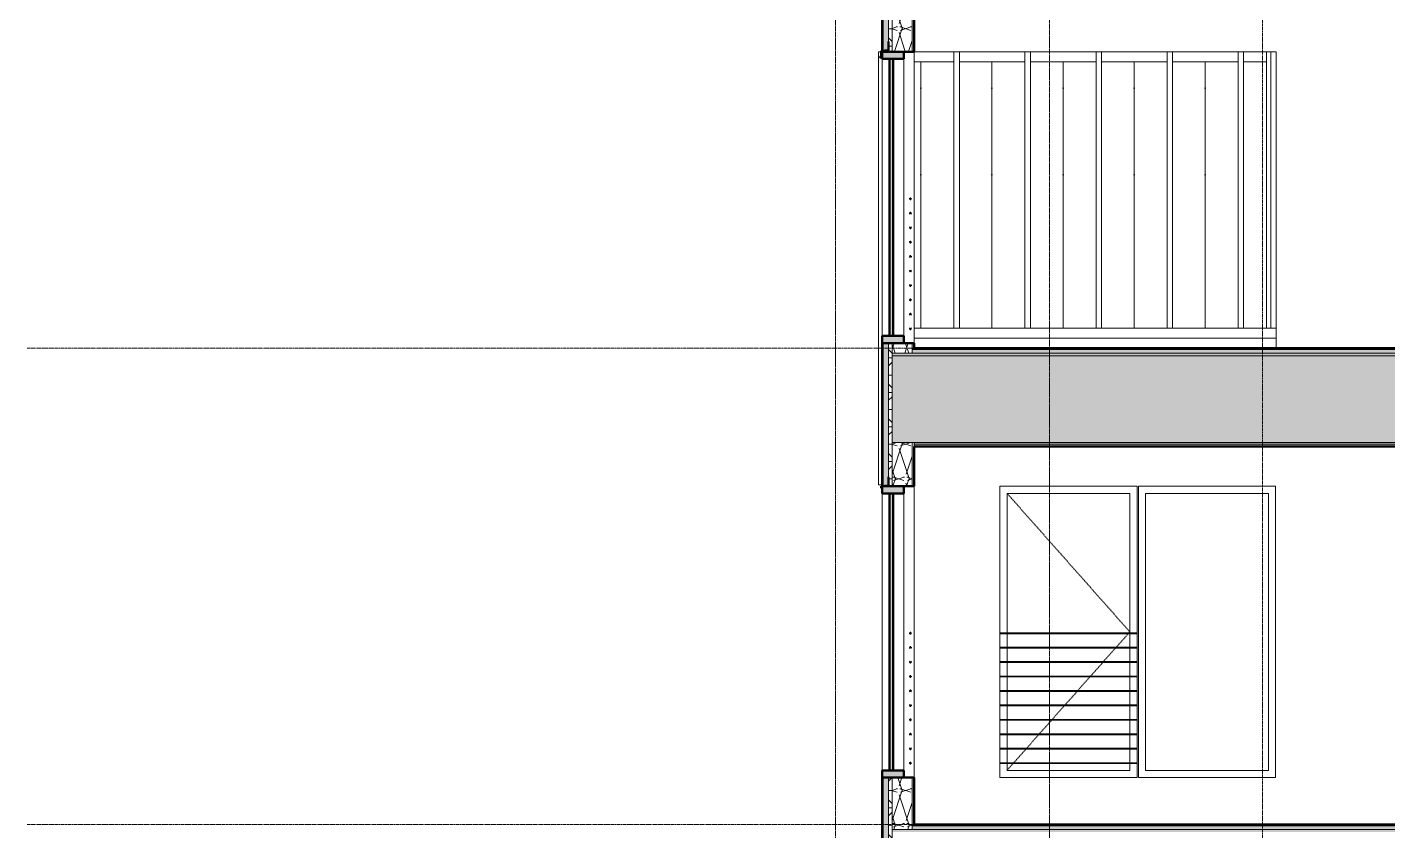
# Model space of a CAD drawing. Header units: inches. Extents: x 9661 to 16493, y -360 to 681.
# Drawn here: x 12791 to 13168.1, y 134.2 to 356.9 of the extents above; entities that cross this region are included whole.
import ezdxf

# ---------------------------------------------------------------- set-up
doc = ezdxf.new("R2010")
doc.units = ezdxf.units.IN
doc.header["$MEASUREMENT"] = 0
for name, pattern in [('Dash', [0.25, 0.125, -0.125]), ('Dash Dot 3_16_', [0.3125, 0.1875, -0.0625, 0, -0.0625]), ('Grid Line 1_2_', [0.875, 0.5, -0.125, 0.125, -0.125])]:
    doc.linetypes.add(name, pattern=pattern)
for name, color, linetype, lineweight in [('A-ANNO-SYMB-1', 150, 'Dash Dot 3_16_', 9), ('A-FLOR-4', 8, 'Continuous', 5), ('A-FLOR-5', 251, 'Continuous', 5), ('A-FLOR-9', 192, 'Continuous', 50), ('A-FLOR-LEVL-1', 51, 'Grid Line 1_2_', 9), ('A-FLOR-MCUT', 51, 'Continuous', 13), ('A-FLOR-PATT-2', 8, 'Continuous', 9), ('A-GLAZ-1', 55, 'Continuous', 13), ('A-GLAZ-4', 151, 'Continuous', 50), ('A-GLAZ-5', 90, 'Continuous', 50), ('A-GLAZ-6', 255, 'Continuous', 50), ('A-GLAZ-7', 215, 'Continuous', 50), ('A-GLAZ-CWMG-1', 135, 'Continuous', 9), ('A-GLAZ-HDLN', 1, 'Dash', 13), ('A-WALL', 113, 'Continuous', 13), ('A-WALL-1', 10, 'Continuous', 13), ('A-WALL-2', 55, 'Continuous', 13), ('A-WALL-4', 251, 'Continuous', 5), ('A-WALL-5', 8, 'Continuous', 5), ('A-WALL-8', 113, 'Continuous', 50), ('A-WALL-9', 45, 'Continuous', 13), ('A-WALL-PATT-3', 135, 'Continuous', 9), ('A-WALL-PATT-5', 111, 'Continuous', 9), ('S-GRID-1', 1, 'Grid Line 1_2_', 9)]:
    doc.layers.add(name, color=color, linetype=linetype, lineweight=lineweight)
pattern_1 = [(0, (14217.1578, 59.024), (15.36, 3.84), [1.267, -10.253, 1.267, -10.253, -61.44]), (0, (14217.1578, 59.024), (15.36, 3.84), [-23.04, 1.267, -21.773, 1.267, -10.253, -26.88]), (0, (14217.1578, 59.024), (15.36, 3.84), [-57.6, 1.267, -6.413, 1.267, -17.933]), (120, (14222.9178, 60.944), (-11.005538, 11.38215), [1.267, -10.253, 1.267, -10.253, -61.44]), (120, (14222.9178, 60.944), (-11.005538, 11.38215), [-23.04, 1.267, -21.773, 1.267, -10.253, -26.88]), (120, (14222.9178, 60.944), (-11.005538, 11.38215), [-57.6, 1.267, -6.413, 1.267, -17.933]), (240, (14224.8378, 68.624), (-4.354462, -15.22215), [1.267, -10.253, 1.267, -10.253, -61.44]), (240, (14224.8378, 68.624), (-4.354462, -15.22215), [-23.04, 1.267, -21.773, 1.267, -10.253, -26.88]), (240, (14224.8378, 68.624), (-4.354462, -15.22215), [-57.6, 1.267, -6.413, 1.267, -17.933])]
pattern_2 = [(0, (14217.158, 59.024), (0, 4.798), []), (315, (14217.1578, 59.024), (4.798427, 0), [6.786, -6.786]), (45, (14217.1578, 59.024), (4.798427, 0), [6.786, -6.786])]
pattern_3 = [(161.57, (14217.6378, 59.504), (-3.8399538, -1.54e-05), [0, -27.322, 3.034, 0]), (18.43, (14216.6778, 59.504), (-3.8399538, 1.54e-05), [0, -27.322, 3.034, 0]), (108.43, (14217.6378, 59.504), (1.919622, -9.6005246), [9.106, -21.25]), (71.57, (14216.6778, 59.504), (1.919622, 9.6005246), [9.106, -21.25])]

# ---------------------------------------------------------------- blocks, each defined once
blk = doc.blocks.new('Basic Wall _ EXT - FIBER CEMENT - LARGE - ___-2505167-BUILDING SECTION - NORTH_SOUTH - LOOKING WEST')
at = {"layer": 'A-WALL-9'}
blk.add_hatch(color=256, dxfattribs=at).paths.add_polyline_path([(2067.63, 229.15), (2067.63, 229.7), (2067.6, 229.69), (2067.6, 229.15)], flags=0)
at = {"layer": 'A-WALL-2'}
blk.add_line((2069.67, 229.88), (2069.67, 232.37), dxfattribs=at)
at = {"layer": 'A-WALL-8'}
for p, q in [((2069.67, 232.37), (2069.64, 232.37)), ((2069.64, 232.37), (2069.64, 229.9)), ((2069.64, 229.9), (2067.6, 229.73)), ((2067.6, 229.73), (2067.6, 229.15)), ((2067.6, 229.15), (2067.63, 229.15)), ((2067.63, 229.7), (2069.67, 229.88)), ((2067.63, 229.15), (2067.63, 229.7))]:
    blk.add_line(p, q, dxfattribs=at)
blk = doc.blocks.new('Basic Wall _ EXT - FIBER CEMENT - LARGE - ___-2162460-BUILDING SECTION - NORTH_SOUTH - LOOKING WEST')
at = {"layer": 'A-WALL-1'}
blk.add_hatch(color=256, dxfattribs=at).paths.add_polyline_path([(2067.39, 348.66), (2067.67, 349.02), (2067.67, 350.33), (2067.64, 350.32), (2067.64, 349.02), (2067.36, 348.68)], flags=0)
at = {"layer": 'A-WALL-8'}
for p, q in [((2069.67, 353), (2069.64, 353)), ((2069.64, 353), (2069.64, 350.53)), ((2069.67, 350.5), (2069.67, 353)), ((2067.64, 349.02), (2067.36, 348.68)), ((2067.37, 348.55), (2067.4, 348.53)), ((2067.39, 348.66), (2067.67, 349.01)), ((2067.42, 348.55), (2067.39, 348.57)), ((2067.79, 348.9), (2067.5, 348.56)), ((2067.53, 348.54), (2067.81, 348.88)), ((2069.64, 350.53), (2067.64, 350.35)), ((2067.64, 350.35), (2067.64, 349.02)), ((2067.67, 350.33), (2069.67, 350.5)), ((2067.67, 349.01), (2067.67, 350.33)), ((2067.81, 348.88), (2067.79, 348.9))]:
    blk.add_line(p, q, dxfattribs=at)
for centre, radius, start, end in [((2067.43, 348.62), 0.0937, 140, 230), ((2067.43, 348.62), 0.0625, 140, 230), ((2067.46, 348.6), 0.0938, 230, 320), ((2067.46, 348.6), 0.0625, 230, 320)]:
    blk.add_arc(centre, radius, start, end, dxfattribs=at)
blk = doc.blocks.new('_THE_ WINDOW _ DOOR - Window - 2nd Floor-2480470-BUILDING SECTION - NORTH_SOUTH - LOOKING WEST')
at = {"layer": 'A-GLAZ-5'}
blk.add_hatch(color=256, dxfattribs=at).paths.add_polyline_path([(2070.23, 151), (2070.92, 151), (2070.92, 227.75), (2069.92, 227.75), (2069.92, 151)], flags=0)
at = {"layer": 'A-GLAZ-6'}
h = blk.add_hatch(color=256, dxfattribs=at)
h.paths.add_polyline_path([(2070.29, 149), (2073.92, 149), (2073.92, 151), (2067.92, 151), (2067.92, 149), (2069.92, 149)], flags=0)
h.paths.add_polyline_path([(2073.92, 227.75), (2073.92, 229.75), (2067.92, 229.72), (2067.92, 227.75), (2070.92, 227.75)], flags=0)
at = {"layer": 'A-GLAZ-7'}
h = blk.add_hatch(color=256, dxfattribs=at)
h.paths.add_polyline_path([(2075.72, 152.87), (2075.85, 153), (2075.72, 153.12), (2075.6, 153)], flags=0)
h.paths.add_polyline_path([(2075.72, 156.87), (2075.85, 157), (2075.72, 157.12), (2075.6, 157)], flags=0)
h.paths.add_polyline_path([(2075.72, 160.87), (2075.85, 161), (2075.72, 161.12), (2075.6, 161)], flags=0)
h.paths.add_polyline_path([(2075.72, 164.87), (2075.85, 165), (2075.72, 165.12), (2075.6, 165)], flags=0)
h.paths.add_polyline_path([(2075.72, 168.87), (2075.85, 169), (2075.72, 169.12), (2075.6, 169)], flags=0)
h.paths.add_polyline_path([(2075.72, 172.87), (2075.85, 173), (2075.72, 173.12), (2075.6, 173)], flags=0)
h.paths.add_polyline_path([(2075.72, 176.87), (2075.85, 177), (2075.72, 177.12), (2075.6, 177)], flags=0)
h.paths.add_polyline_path([(2075.72, 180.87), (2075.85, 181), (2075.72, 181.12), (2075.6, 181)], flags=0)
h.paths.add_polyline_path([(2075.72, 184.87), (2075.85, 185), (2075.72, 185.12), (2075.6, 185)], flags=0)
h.paths.add_polyline_path([(2075.72, 188.87), (2075.85, 189), (2075.72, 189.12), (2075.6, 189)], flags=0)
at = {"layer": 'A-GLAZ-1'}
for p, q in [((2067.92, 151), (2067.92, 227.75)), ((2073.92, 227.75), (2073.92, 151))]:
    blk.add_line(p, q, dxfattribs=at)
at = {"layer": 'A-GLAZ-4'}
for p, q in [((2073.92, 229.75), (2067.92, 229.75)), ((2067.92, 229.75), (2067.92, 227.75)), ((2067.92, 227.75), (2073.92, 227.75)), ((2069.92, 227.75), (2069.92, 151)), ((2070.92, 227.75), (2069.92, 227.75)), ((2070.92, 151), (2070.92, 227.75)), ((2073.92, 227.75), (2073.92, 229.75)), ((2073.92, 151), (2067.92, 151)), ((2067.92, 151), (2067.92, 149)), ((2069.92, 151), (2070.92, 151)), ((2073.92, 149), (2073.92, 151)), ((2067.92, 149), (2073.92, 149))]:
    blk.add_line(p, q, dxfattribs=at)
for centre, start, end in [((2075.72, 189), 90, 270), ((2075.72, 189), 270, 90), ((2075.72, 185), 90, 270), ((2075.72, 185), 270, 90), ((2075.72, 181), 90, 270), ((2075.72, 181), 270, 90), ((2075.72, 177), 90, 270), ((2075.72, 177), 270, 90), ((2075.72, 173), 90, 270), ((2075.72, 173), 270, 90), ((2075.72, 169), 90, 270), ((2075.72, 169), 270, 90), ((2075.72, 165), 90, 270), ((2075.72, 165), 270, 90), ((2075.72, 161), 90, 270), ((2075.72, 161), 270, 90), ((2075.72, 157), 90, 270), ((2075.72, 157), 270, 90), ((2075.72, 153), 90, 270), ((2075.72, 153), 270, 90)]:
    blk.add_arc(centre, 0.125, start, end, dxfattribs=at)
blk = doc.blocks.new('_THE_ WINDOW _ DOOR - Window - 3rd Floor-2480463-BUILDING SECTION - NORTH_SOUTH - LOOKING WEST')
at = {"layer": 'A-GLAZ-5'}
blk.add_hatch(color=256, dxfattribs=at).paths.add_polyline_path([(2070.67, 271.37), (2070.92, 271.37), (2070.92, 348.12), (2069.92, 348.12), (2069.92, 271.37)], flags=0)
at = {"layer": 'A-GLAZ-6'}
h = blk.add_hatch(color=256, dxfattribs=at)
h.paths.add_polyline_path([(2073.24, 269.37), (2073.92, 269.37), (2073.92, 271.37), (2067.92, 271.37), (2067.92, 269.37), (2070.92, 269.37)], flags=0)
h.paths.add_polyline_path([(2067.92, 348.12), (2073.92, 348.12), (2073.92, 350.12), (2067.92, 350.12), (2067.92, 349.35)], flags=0)
at = {"layer": 'A-GLAZ-7'}
h = blk.add_hatch(color=256, dxfattribs=at)
h.paths.add_polyline_path([(2075.72, 273.25), (2075.85, 273.37), (2075.72, 273.5), (2075.6, 273.37)], flags=0)
h.paths.add_polyline_path([(2075.72, 277.25), (2075.85, 277.37), (2075.72, 277.5), (2075.6, 277.37)], flags=0)
h.paths.add_polyline_path([(2075.72, 281.25), (2075.85, 281.37), (2075.72, 281.5), (2075.6, 281.37)], flags=0)
h.paths.add_polyline_path([(2075.72, 285.25), (2075.85, 285.37), (2075.72, 285.5), (2075.6, 285.37)], flags=0)
h.paths.add_polyline_path([(2075.72, 289.25), (2075.85, 289.37), (2075.72, 289.5), (2075.6, 289.37)], flags=0)
h.paths.add_polyline_path([(2075.72, 293.25), (2075.85, 293.37), (2075.72, 293.5), (2075.6, 293.37)], flags=0)
h.paths.add_polyline_path([(2075.72, 297.25), (2075.85, 297.37), (2075.72, 297.5), (2075.6, 297.37)], flags=0)
h.paths.add_polyline_path([(2075.72, 301.25), (2075.85, 301.37), (2075.72, 301.5), (2075.6, 301.37)], flags=0)
h.paths.add_polyline_path([(2075.72, 305.25), (2075.85, 305.37), (2075.72, 305.5), (2075.6, 305.37)], flags=0)
h.paths.add_polyline_path([(2075.72, 309.25), (2075.85, 309.37), (2075.72, 309.5), (2075.6, 309.37)], flags=0)
at = {"layer": 'A-GLAZ-1'}
for p, q in [((2067.92, 271.37), (2067.92, 348.12)), ((2073.92, 348.12), (2073.92, 271.37))]:
    blk.add_line(p, q, dxfattribs=at)
at = {"layer": 'A-GLAZ-4'}
for p, q in [((2073.92, 350.12), (2067.92, 350.12)), ((2067.92, 350.12), (2067.92, 348.12)), ((2067.92, 348.12), (2073.92, 348.12)), ((2069.92, 348.12), (2069.92, 271.37)), ((2070.92, 348.12), (2069.92, 348.12)), ((2070.92, 271.37), (2070.92, 348.12)), ((2073.92, 348.12), (2073.92, 350.12)), ((2073.92, 271.37), (2067.92, 271.37)), ((2067.92, 271.37), (2067.92, 269.37)), ((2067.92, 269.37), (2073.92, 269.37)), ((2069.92, 271.37), (2070.92, 271.37)), ((2073.92, 269.37), (2073.92, 271.37))]:
    blk.add_line(p, q, dxfattribs=at)
for centre, start, end in [((2075.72, 309.37), 90, 270), ((2075.72, 309.37), 270, 90), ((2075.72, 305.37), 90, 270), ((2075.72, 305.37), 270, 90), ((2075.72, 301.37), 90, 270), ((2075.72, 301.37), 270, 90), ((2075.72, 297.37), 90, 270), ((2075.72, 297.37), 270, 90), ((2075.72, 293.37), 90, 270), ((2075.72, 293.37), 270, 90), ((2075.72, 289.37), 90, 270), ((2075.72, 289.37), 270, 90), ((2075.72, 285.37), 90, 270), ((2075.72, 285.37), 270, 90), ((2075.72, 281.37), 90, 270), ((2075.72, 281.37), 270, 90), ((2075.72, 277.37), 90, 270), ((2075.72, 277.37), 270, 90), ((2075.72, 273.37), 90, 270), ((2075.72, 273.37), 270, 90)]:
    blk.add_arc(centre, 0.125, start, end, dxfattribs=at)
blk = doc.blocks.new('Basic Wall _ EXT - FIBER CEMENT - LARGE - ___-2505169-BUILDING SECTION - NORTH_SOUTH - LOOKING WEST')
at = {"layer": 'A-WALL-2'}
for p, q in [((2067.63, 229.7), (2067.92, 229.7)), ((2067.63, 229.15), (2067.92, 229.15))]:
    blk.add_line(p, q, dxfattribs=at)
blk = doc.blocks.new('Basic Wall _ EXT - FIBER CEMENT - LARGE - ___-2162463-BUILDING SECTION - NORTH_SOUTH - LOOKING WEST')
at = {"layer": 'A-WALL-2'}
blk.add_line((2067.67, 350.33), (2067.92, 350.33), dxfattribs=at)
blk = doc.blocks.new('Rectangular Mullion - Profile_Polycarbonate_Upper and left-1940140-BUILDING SECTION - NORTH_SOUTH - LOOKING WEST')
at = {"layer": 'A-GLAZ-CWMG-1'}
for p, q in [((2087.79, 347.37), (2076.8, 347.37)), ((2107.48, 347.37), (2089.29, 347.37)), ((2127.16, 347.37), (2108.98, 347.37)), ((2146.85, 347.37), (2128.66, 347.37)), ((2166.53, 347.37), (2148.35, 347.37)), ((2174.37, 347.37), (2168.03, 347.37)), ((2174.37, 350.12), (2174.37, 347.37))]:
    blk.add_line(p, q, dxfattribs=at)
blk = doc.blocks.new('Rectangular Mullion - Profile_Polycarbonate_right-1739823-BUILDING SECTION - NORTH_SOUTH - LOOKING WEST')
at = {"layer": 'A-GLAZ-CWMG-1'}
blk.add_line((2174.37, 273.5), (2174.37, 350.12), dxfattribs=at)
blk = doc.blocks.new('_THE_ WINDOW _ DOOR - Window - 2nd Floor-2480478-BUILDING SECTION - NORTH_SOUTH - LOOKING WEST')
at = {"layer": 'A-GLAZ-1'}
for p, q in [((2409.34, 227.75), (2443.36, 227.75)), ((2409.34, 189.12), (2409.34, 227.75)), ((2443.36, 227.75), (2443.36, 189.12)), ((2445.36, 189.12), (2407.34, 189.12)), ((2407.34, 188.87), (2445.36, 188.87)), ((2409.34, 185.12), (2409.34, 188.88)), ((2443.36, 188.88), (2443.36, 185.12)), ((2445.36, 185.12), (2407.34, 185.12)), ((2407.34, 184.87), (2445.36, 184.87)), ((2409.34, 181.12), (2409.34, 184.88)), ((2443.36, 184.88), (2443.36, 181.12)), ((2445.36, 181.12), (2407.34, 181.12)), ((2407.34, 180.87), (2445.36, 180.87)), ((2409.34, 177.12), (2409.34, 180.88)), ((2443.36, 180.88), (2443.36, 177.12)), ((2445.36, 177.12), (2407.34, 177.12)), ((2407.34, 176.87), (2445.36, 176.87)), ((2409.34, 173.12), (2409.34, 176.88)), ((2443.36, 176.88), (2443.36, 173.12)), ((2445.36, 173.12), (2407.34, 173.12)), ((2407.34, 172.87), (2445.36, 172.87)), ((2409.34, 169.12), (2409.34, 172.88)), ((2443.36, 172.88), (2443.36, 169.12)), ((2445.36, 169.12), (2407.34, 169.12)), ((2407.34, 168.87), (2445.36, 168.87)), ((2409.34, 165.12), (2409.34, 168.88)), ((2443.36, 168.88), (2443.36, 165.12)), ((2445.36, 165.12), (2407.34, 165.12)), ((2407.34, 164.87), (2445.36, 164.87)), ((2409.34, 161.12), (2409.34, 164.88)), ((2443.36, 164.88), (2443.36, 161.12)), ((2445.36, 161.12), (2407.34, 161.12)), ((2407.34, 160.87), (2445.36, 160.87)), ((2409.34, 157.12), (2409.34, 160.88)), ((2443.36, 160.88), (2443.36, 157.12)), ((2445.36, 157.12), (2407.34, 157.12)), ((2407.34, 156.87), (2445.36, 156.87)), ((2409.34, 153.12), (2409.34, 156.88)), ((2443.36, 156.88), (2443.36, 153.12)), ((2445.36, 153.12), (2407.34, 153.12)), ((2407.34, 152.87), (2445.36, 152.87)), ((2409.34, 151), (2409.34, 152.88)), ((2443.36, 151), (2409.34, 151)), ((2443.36, 152.88), (2443.36, 151))]:
    blk.add_line(p, q, dxfattribs=at)
at = {"layer": 'A-GLAZ-HDLN'}
for p, q in [((2443.36, 189.37), (2409.34, 227.75)), ((2409.34, 151), (2443.36, 189.37))]:
    blk.add_line(p, q, dxfattribs=at)
blk = doc.blocks.new('Rectangular Mullion - Stud - Vertical-2193592-BUILDING SECTION - NORTH_SOUTH - LOOKING WEST')
at = {"layer": 'A-GLAZ-CWMG-1'}
for p in [(2175.62, 350.13), (2177.12, 273.5)]:
    blk.add_line(p, (2175.62, 273.5), dxfattribs=at)
blk = doc.blocks.new('Rectangular Mullion - Stud - Base_Head-1740475-BUILDING SECTION - NORTH_SOUTH - LOOKING WEST')
at = {"layer": 'A-GLAZ-CWMG-1'}
h = blk.add_hatch(dxfattribs=at)
h.set_pattern_fill('FP_62', color=256, style=0, pattern_type=2)
h.set_pattern_definition([(0, (3829.448, 270.75), (0, 8), [])])
h.paths.add_polyline_path([(3839.29, 268), (3839.29, 273.5), (3819.61, 273.5), (3819.61, 268), (3837.79, 268)], flags=0)
blk.add_line((3839.29, 273.5), (3819.61, 273.5), dxfattribs=at)
blk = doc.blocks.new('Rectangular Mullion - Stud - Vertical-2193584-BUILDING SECTION - NORTH_SOUTH - LOOKING WEST')
at = {"layer": 'A-GLAZ-CWMG-1'}
for p, q in [((3837.79, 273.5), (3837.79, 350.12)), ((3839.29, 350.12), (3839.29, 273.5)), ((3839.29, 273.5), (3837.79, 273.5))]:
    blk.add_line(p, q, dxfattribs=at)
blk = doc.blocks.new('Rectangular Mullion - Stud - Base_Head-1773364-BUILDING SECTION - NORTH_SOUTH - LOOKING WEST')
at = {"layer": 'A-GLAZ-CWMG-1'}
h = blk.add_hatch(dxfattribs=at)
h.set_pattern_fill('FP_63', color=256, style=0, pattern_type=2)
h.set_pattern_definition([(0, (3770.398, 270.75), (0, 8), [])])
h.paths.add_polyline_path([(3780.24, 268), (3780.24, 273.5), (3760.56, 273.5), (3760.56, 268), (3778.74, 268)], flags=0)
blk.add_line((3780.24, 273.5), (3760.56, 273.5), dxfattribs=at)
blk = doc.blocks.new('Rectangular Mullion - Stud - Base_Head-1773367-BUILDING SECTION - NORTH_SOUTH - LOOKING WEST')
at = {"layer": 'A-GLAZ-CWMG-1'}
h = blk.add_hatch(dxfattribs=at)
h.set_pattern_fill('FP_65', color=256, style=0, pattern_type=2)
h.set_pattern_definition([(0, (2079.453, 270.75), (0, 8), [])])
h.paths.add_polyline_path([(2076.8, 268), (2089.29, 268), (2089.29, 273.5), (2076.8, 273.5), (2076.8, 269.37)], flags=0)
blk.add_line((2089.29, 273.5), (2076.8, 273.5), dxfattribs=at)
blk = doc.blocks.new('Rectangular Mullion - Stud - Vertical-2193583-BUILDING SECTION - NORTH_SOUTH - LOOKING WEST')
at = {"layer": 'A-GLAZ-CWMG-1'}
for p, q in [((3778.74, 273.5), (3778.74, 350.12)), ((3780.24, 350.12), (3780.24, 273.5)), ((3780.24, 273.5), (3778.74, 273.5))]:
    blk.add_line(p, q, dxfattribs=at)
blk = doc.blocks.new('Rectangular Mullion - Stud - Base_Head-1940150-BUILDING SECTION - NORTH_SOUTH - LOOKING WEST')
at = {"layer": 'A-GLAZ-CWMG-1'}
h = blk.add_hatch(dxfattribs=at)
h.set_pattern_fill('FP_66', color=256, style=0, pattern_type=2)
h.set_pattern_definition([(0, (2172.576, 270.75), (0, 8), [])])
h.paths.add_polyline_path([(2175.62, 268), (2177.12, 268), (2177.12, 273.5), (2168.03, 273.5), (2168.03, 268), (2174.37, 268)], flags=0)
blk.add_line((2177.12, 273.5), (2168.03, 273.5), dxfattribs=at)
blk = doc.blocks.new('_THE_ WINDOW _ DOOR - Window - 2nd Floor - Fixed-2480481-BUILDING SECTION - NORTH_SOUTH - LOOKING WEST')
at = {"layer": 'A-GLAZ-1'}
for p, q in [((2678.51, 227.75), (2712.54, 227.75)), ((2678.51, 151), (2678.51, 227.75)), ((2712.54, 227.75), (2712.54, 151)), ((2712.54, 151), (2678.51, 151))]:
    blk.add_line(p, q, dxfattribs=at)
blk = doc.blocks.new('Rectangular Mullion - Profile_Polycarbonate_right-1741241-BUILDING SECTION - NORTH_SOUTH - LOOKING WEST')
at = {"layer": 'A-GLAZ-CWMG-1'}
for p, q in [((2066.92, 350.12), (2067.64, 350.12)), ((2066.92, 350.12), (2066.92, 230.12)), ((2067.67, 350.12), (2067.92, 350.12)), ((2067.93, 230.12), (2066.92, 230.12))]:
    blk.add_line(p, q, dxfattribs=at)

msp = doc.modelspace()

# ---------------------------------------------------------------- hatches: boundary and pattern name
at = {"layer": 'A-FLOR-4'}
h = msp.add_hatch(color=256, dxfattribs=at)
h.paths.add_polyline_path([(13981.788, 267.625), (14818.0255, 267.625), (14818.0255, 267.875), (13600.3755, 267.875), (13600.3755, 267.625), (13758.387, 267.625), (13959.489, 267.625)], flags=0)
h.paths.add_polyline_path([(13480.3755, 267.625), (13480.3755, 267.875), (13406.4585, 267.875), (13036.2255, 267.875), (13036.2255, 267.625), (13480.3119, 267.625)], flags=0)
h = msp.add_hatch(color=256, dxfattribs=at)
h.paths.add_polyline_path([(13795.238, 135.625), (14812.5255, 135.6574), (14812.5255, 135.875), (13672.3755, 135.875), (13672.3755, 135.625), (13758.387, 135.625)], flags=0)
h.paths.add_polyline_path([(13036.2255, 135.625), (13480.3755, 135.625), (13480.3755, 135.875), (13423.217, 135.875), (13036.2255, 135.8684), (13036.2255, 135.6574)], flags=0)
at = {"layer": 'A-FLOR-5'}
h = msp.add_hatch(color=256, dxfattribs=at)
h.paths.add_polyline_path([(14811.9005, 241.375), (14811.9005, 241.875), (13600.3755, 241.875), (13600.3755, 241.375), (14797.414, 241.375)], flags=0)
h.paths.add_polyline_path([(13037.7715, 241.375), (13476.6255, 241.375), (13476.6255, 241.875), (13036.8505, 241.875), (13036.8505, 241.375)], flags=0)
h.paths.add_polyline_path([(13480.3755, 241.375), (13480.3755, 241.875), (13480.1255, 241.8747), (13480.1255, 241.375), (13480.2755, 241.375)], flags=0)
at = {"layer": 'A-FLOR-PATT-2'}
h = msp.add_hatch(dxfattribs=at)
h.set_pattern_fill('FP_49', color=256, style=0, pattern_type=2)
h.set_pattern_definition(pattern_2)
h.paths.add_polyline_path([(13921.4094, 265.875), (14818.0255, 265.875), (14818.0255, 266.625), (13600.3755, 266.625), (13600.3755, 265.875), (13670.1127, 265.875), (13892.455, 265.875)], flags=0)
h.paths.add_polyline_path([(13033.288, 265.875), (13480.3755, 265.875), (13480.3755, 266.625), (13030.7255, 266.625), (13030.7255, 265.875)], flags=0)
h = msp.add_hatch(dxfattribs=at)
h.set_pattern_fill('FP_50', color=256, style=0, pattern_type=2)
h.set_pattern_definition(pattern_3)
h.paths.add_polyline_path([(13959.489, 241.875), (14818.0255, 241.875), (14818.0255, 265.875), (13600.3755, 265.875), (13600.3755, 241.875), (13892.455, 241.875)], flags=0)
h.paths.add_polyline_path([(13033.288, 241.875), (13480.3755, 241.875), (13480.3755, 265.875), (13030.7255, 265.875), (13030.7255, 241.875)], flags=0)
h = msp.add_hatch(dxfattribs=at)
h.set_pattern_fill('FP_48', color=256, style=0, pattern_type=2)
h.set_pattern_definition(pattern_1)
h.paths.add_polyline_path([(13930.9895, 266.625), (14818.0255, 266.625), (14818.0255, 267.625), (13600.3755, 267.625), (13600.3755, 266.625), (13758.387, 266.625), (13892.455, 266.625)], flags=0)
h.paths.add_polyline_path([(13036.2255, 266.625), (13480.3755, 266.625), (13480.3755, 267.625), (13036.2255, 267.625)], flags=0)
h = msp.add_hatch(dxfattribs=at)
h.set_pattern_fill('FP_47', color=256, style=0, pattern_type=2)
h.set_pattern_definition([(0, (14217.158, 59.024), (30.72, 7.68), [1.267, -21.773, 1.267, -21.773, -122.88]), (0, (14217.158, 59.024), (30.72, 7.68), [-46.08, 1.267, -44.813, 1.267, -21.773, -53.76]), (0, (14217.158, 59.024), (30.72, 7.68), [-115.2, 1.267, -14.093, 1.267, -37.133]), (120, (14228.678, 62.864), (-22.011075, 22.7643), [1.267, -21.773, 1.267, -21.773, -122.88]), (120, (14228.678, 62.864), (-22.011075, 22.7643), [-46.08, 1.267, -44.813, 1.267, -21.773, -53.76]), (120, (14228.678, 62.864), (-22.011075, 22.7643), [-115.2, 1.267, -14.093, 1.267, -37.133]), (240, (14232.518, 78.224), (-8.708925, -30.4443), [1.267, -21.773, 1.267, -21.773, -122.88]), (240, (14232.518, 78.224), (-8.708925, -30.4443), [-46.08, 1.267, -44.813, 1.267, -21.773, -53.76]), (240, (14232.518, 78.224), (-8.708925, -30.4443), [-115.2, 1.267, -14.093, 1.267, -37.133])])
h.paths.add_polyline_path([(13480.3755, 240.75), (13480.3755, 241.375), (13480.1255, 241.3746), (13480.1255, 240.75), (13480.2755, 240.75)], flags=0)
h.paths.add_polyline_path([(14797.414, 240.75), (14811.9005, 240.75), (14811.9005, 241.375), (13600.3755, 241.375), (13600.3755, 240.75), (14763.897, 240.75)], flags=0)
h.paths.add_polyline_path([(13037.7715, 240.75), (13476.6255, 240.75), (13476.6255, 241.375), (13036.8505, 241.375), (13036.8505, 240.75)], flags=0)
h = msp.add_hatch(dxfattribs=at)
h.set_pattern_fill('FP_49', color=256, style=0, pattern_type=2)
h.set_pattern_definition(pattern_2)
h.paths.add_polyline_path([(14818.0255, 133.875), (14818.0255, 134.625), (13672.3755, 134.625), (13672.3755, 133.875), (14814.1725, 133.875)], flags=0)
h.paths.add_polyline_path([(13030.7255, 133.875), (13480.3755, 133.875), (13480.3755, 134.625), (13030.7255, 134.625)], flags=0)
h = msp.add_hatch(dxfattribs=at)
h.set_pattern_fill('FP_48', color=256, style=0, pattern_type=2)
h.set_pattern_definition(pattern_1)
h.paths.add_polyline_path([(14811.9005, 134.625), (14812.5255, 134.625), (14812.5255, 135.625), (13672.3755, 135.625), (13672.3755, 134.625), (14797.414, 134.625)], flags=0)
h.paths.add_polyline_path([(13036.8505, 134.625), (13480.3755, 134.625), (13480.3755, 135.625), (13036.2255, 135.625), (13036.2255, 134.625)], flags=0)
at = {"layer": 'A-WALL-4'}
msp.add_hatch(color=256, dxfattribs=at).paths.add_polyline_path([(13028.2255, 350.5), (13028.2255, 422), (13027.9755, 422), (13027.9755, 350.5)], flags=0)
h = msp.add_hatch(color=256, dxfattribs=at)
h.paths.add_polyline_path([(13027.9755, 109.75), (13028.2255, 109.75), (13028.2255, 149), (13027.9755, 149), (13027.9755, 109.875)], flags=0)
h.paths.add_polyline_path([(13027.9755, 229.75), (13028.2255, 229.75), (13028.2255, 269.375), (13027.9755, 269.375), (13027.9755, 229.8759)], flags=0)
h.paths.add_polyline_path([(13028.2255, 350.125), (13028.2255, 350.3697), (13027.9755, 350.3259), (13027.9755, 350.125)], flags=0)
h.paths.add_polyline_path([(13027.9755, 350.3792), (13028.2255, 350.401), (13028.2255, 350.5), (13027.9755, 350.5)], flags=0)
at = {"layer": 'A-WALL-5'}
msp.add_hatch(color=256, dxfattribs=at).paths.add_polyline_path([(13029.3922, 350.5), (13029.7255, 350.5), (13029.7255, 422), (13028.2255, 422), (13028.2255, 350.5)], flags=0)
h = msp.add_hatch(color=256, dxfattribs=at)
h.paths.add_polyline_path([(13029.7255, 109.75), (13029.7255, 149), (13028.2255, 149), (13028.2255, 109.75)], flags=0)
h.paths.add_polyline_path([(13029.6943, 229.75), (13029.7255, 229.75), (13029.6943, 229.8732), (13028.3349, 229.75), (13029.4755, 229.75)], flags=0)
h.paths.add_polyline_path([(13028.2255, 229.75), (13029.7255, 229.8759), (13029.7255, 269.375), (13028.2255, 269.375), (13028.2255, 230.125)], flags=0)
h.paths.add_polyline_path([(13029.3922, 350.125), (13029.7255, 350.125), (13029.7153, 350.5), (13028.2255, 350.5), (13028.2255, 350.125), (13029.1128, 350.125)], flags=0)
at = {"layer": 'A-WALL-PATT-3'}
h = msp.add_hatch(dxfattribs=at)
h.set_pattern_fill('FP_60', color=256, style=0, pattern_type=2)
h.set_pattern_definition([(90, (13156.798, 268), (-19.685, 1e-15), [24, 0, 0, 0])])
h.paths.add_polyline_path([(13047.8466, 273.5), (13047.8466, 347.375), (13036.8505, 347.375), (13036.8505, 273.5)], flags=0)
h.paths.add_polyline_path([(13049.3466, 273.5), (13067.5302, 273.5), (13067.5302, 347.375), (13049.3466, 347.375), (13049.3466, 274.8538)], flags=0)
h.paths.add_polyline_path([(13069.0302, 273.5), (13087.2138, 273.5), (13087.2138, 347.375), (13069.0302, 347.375), (13069.0302, 297.7751)], flags=0)
h.paths.add_polyline_path([(13106.8974, 273.5), (13106.8974, 347.375), (13088.7138, 347.375), (13088.7138, 273.5)], flags=0)
h.paths.add_polyline_path([(13126.581, 273.5), (13126.581, 347.375), (13108.3974, 347.375), (13108.3974, 273.5)], flags=0)
h.paths.add_polyline_path([(13128.081, 273.5), (13134.4255, 273.5), (13134.4255, 347.375), (13128.081, 347.375), (13128.081, 343.6176)], flags=0)
at = {"layer": 'A-WALL-PATT-5'}
h = msp.add_hatch(dxfattribs=at)
h.set_pattern_fill('FP_49', color=256, style=0, pattern_type=2)
h.set_pattern_definition(pattern_2)
h.paths.add_polyline_path([(13030.7255, 350.5), (13030.7255, 422), (13029.7255, 422), (13029.7255, 350.5)], flags=0)
h = msp.add_hatch(dxfattribs=at)
h.set_pattern_fill('FP_50', color=256, style=0, pattern_type=2)
h.set_pattern_definition(pattern_3)
h.paths.add_polyline_path([(13030.7255, 350.5), (13036.2255, 350.5009), (13036.2255, 422), (13030.7255, 422), (13030.7255, 350.5009)], flags=0)
h = msp.add_hatch(dxfattribs=at)
h.set_pattern_fill('FP_49', color=256, style=0, pattern_type=2)
h.set_pattern_definition(pattern_2)
h.paths.add_polyline_path([(13029.7255, 109.75), (13030.7255, 109.875), (13030.7255, 149), (13029.7255, 149), (13029.7255, 109.875)], flags=0)
h.paths.add_polyline_path([(13029.7255, 229.75), (13030.7255, 229.75), (13030.7255, 269.375), (13029.7255, 269.375), (13029.7255, 229.8553)], flags=0)
h.paths.add_polyline_path([(13029.913, 350.125), (13030.7255, 350.125), (13030.7255, 350.5), (13029.7255, 350.5), (13029.7255, 350.125)], flags=0)
h = msp.add_hatch(dxfattribs=at)
h.set_pattern_fill('FP_50', color=256, style=0, pattern_type=2)
h.set_pattern_definition(pattern_3)
h.paths.add_polyline_path([(13030.7566, 134.625), (13036.2255, 134.625), (13036.2255, 149), (13030.7255, 149), (13030.7255, 134.625)], flags=0)
h.paths.add_polyline_path([(13030.7255, 229.75), (13036.2255, 229.75), (13036.2255, 241.875), (13030.7255, 241.875), (13030.7255, 229.931)], flags=0)
h.paths.add_polyline_path([(13030.7255, 266.625), (13036.2255, 266.625), (13036.2255, 269.375), (13030.7255, 269.375), (13030.7255, 268)], flags=0)
h.paths.add_polyline_path([(13033.9755, 350.125), (13036.2255, 350.125), (13036.2255, 350.5), (13030.7255, 350.5), (13030.7255, 350.125), (13033.5819, 350.125)], flags=0)

# ---------------------------------------------------------------- linework, layer by layer
at = {"layer": 'A-ANNO-SYMB-1'}
for p, q in [((13014.974, 430.0801), (13014.974, -131.6414)), ((13074.3617, -131.6414), (13074.3617, 430.0801))]:
    msp.add_line(p, q, dxfattribs=at)
at = {"layer": 'A-FLOR-9'}
for p, q in [((13480.3755, 268), (13036.8505, 268)), ((13036.8505, 240.75), (13480.3755, 240.75)), ((13480.3755, 136), (13036.8505, 136))]:
    msp.add_line(p, q, dxfattribs=at)
at = {"layer": 'A-FLOR-LEVL-1'}
for p, q in [((12791.0002, 268), (15128.0162, 268)), ((12791.0002, 136), (15128.0162, 136))]:
    msp.add_line(p, q, dxfattribs=at)
at = {"layer": 'A-FLOR-MCUT'}
for p, q in [((13036.8505, 268), (13036.2255, 268)), ((13480.3755, 267.875), (13036.2255, 267.875)), ((13480.3755, 265.875), (13030.7255, 265.875)), ((13480.3755, 267.625), (13036.2255, 267.625)), ((13480.3755, 266.625), (13036.2255, 266.625)), ((13036.8505, 241.875), (13036.8505, 240.75)), ((13480.3755, 241.875), (13036.8505, 241.875)), ((13480.3755, 241.375), (13036.8505, 241.375)), ((13036.8505, 136), (13036.2255, 136)), ((13480.3755, 135.875), (13036.2255, 135.875)), ((13480.3755, 135.625), (13036.2255, 135.625)), ((13480.3755, 134.625), (13036.2255, 134.625))]:
    msp.add_line(p, q, dxfattribs=at)
at = {"layer": 'A-WALL'}
for p, q in [((13028.2255, 422), (13028.2255, 350.125)), ((13029.7255, 422), (13029.7255, 350.125)), ((13030.7255, 422), (13030.7255, 350.125)), ((13036.2255, 350.125), (13036.2255, 422)), ((13028.2255, 350.5), (13027.9755, 350.5)), ((13028.2255, 269.375), (13028.2255, 229.75)), ((13029.7255, 269.375), (13029.7255, 229.75)), ((13030.7255, 229.75), (13030.7255, 269.375)), ((13036.2255, 266.625), (13036.2255, 269.375)), ((13030.7255, 266.625), (13036.2255, 266.625)), ((13036.8505, 241.875), (13030.7255, 241.875)), ((13036.2255, 241.875), (13036.2255, 229.75)), ((13028.2255, 149), (13028.2255, 109.875)), ((13029.7255, 149), (13029.7255, 109.75)), ((13030.7255, 109.875), (13030.7255, 149)), ((13036.2255, 149), (13036.2255, 134.625)), ((13030.7255, 134.625), (13036.2255, 134.625))]:
    msp.add_line(p, q, dxfattribs=at)
at = {"layer": 'A-WALL-2'}
for p, q in [((13036.8505, 350.125), (13036.8505, 269.375)), ((13036.8505, 350.125), (13137.1755, 350.125)), ((13137.1755, 350.125), (13137.1755, 268)), ((13036.8505, 229.75), (13036.8505, 149)), ((13060.563, 149), (13060.563, 229.75)), ((13060.563, 229.75), (13098.588, 229.75)), ((13098.588, 229.75), (13098.588, 149)), ((13098.963, 149), (13098.963, 229.75)), ((13098.963, 229.75), (13136.988, 229.75)), ((13136.988, 229.75), (13136.988, 149)), ((13098.588, 149), (13060.563, 149)), ((13136.988, 149), (13098.963, 149))]:
    msp.add_line(p, q, dxfattribs=at)
at = {"layer": 'A-WALL-8'}
for p, q in [((13027.9755, 418.5388), (13027.9755, 350.125)), ((13036.8505, 350.125), (13036.8505, 373.375)), ((13027.9755, 350.125), (13036.8505, 350.125)), ((13036.8505, 269.375), (13027.9755, 269.375)), ((13027.9755, 269.375), (13027.9755, 229.75)), ((13036.8505, 268), (13036.8505, 269.375)), ((13036.8505, 229.75), (13036.8505, 240.75)), ((13027.9755, 229.75), (13036.8505, 229.75)), ((13036.8505, 149), (13027.9755, 149)), ((13027.9755, 149), (13027.9755, 109.75)), ((13036.8505, 136), (13036.8505, 149))]:
    msp.add_line(p, q, dxfattribs=at)
at = {"layer": 'S-GRID-1'}
msp.add_line((13133.3755, -159.8356), (13133.3755, 470.5), dxfattribs=at)

# ---------------------------------------------------------------- block references
at = {"layer": 'A-GLAZ-1'}
for name, p in [('_THE_ WINDOW _ DOOR - Window - 2nd Floor-2480478-BUILDING SECTION - NORTH_SOUTH - LOOKING WEST', (10653.2268, 0)), ('_THE_ WINDOW _ DOOR - Window - 2nd Floor - Fixed-2480481-BUILDING SECTION - NORTH_SOUTH - LOOKING WEST', (10422.4518, 0))]:
    msp.add_blockref(name, p, dxfattribs=at)
at = {"layer": 'A-GLAZ-4'}
for name in ['_THE_ WINDOW _ DOOR - Window - 3rd Floor-2480463-BUILDING SECTION - NORTH_SOUTH - LOOKING WEST', '_THE_ WINDOW _ DOOR - Window - 2nd Floor-2480470-BUILDING SECTION - NORTH_SOUTH - LOOKING WEST']:
    msp.add_blockref(name, (10960.0518, 0), dxfattribs=at)
at = {"layer": 'A-GLAZ-CWMG-1'}
for name, p in [('Rectangular Mullion - Profile_Polycarbonate_right-1741241-BUILDING SECTION - NORTH_SOUTH - LOOKING WEST', (10960.0518, 0)), ('Rectangular Mullion - Profile_Polycarbonate_Upper and left-1940140-BUILDING SECTION - NORTH_SOUTH - LOOKING WEST', (10960.0518, 0)), ('Rectangular Mullion - Stud - Vertical-2193583-BUILDING SECTION - NORTH_SOUTH - LOOKING WEST', (9269.1073, 0)), ('Rectangular Mullion - Stud - Vertical-2193583-BUILDING SECTION - NORTH_SOUTH - LOOKING WEST', (9288.7909, 0)), ('Rectangular Mullion - Stud - Vertical-2193584-BUILDING SECTION - NORTH_SOUTH - LOOKING WEST', (9249.4237, 0)), ('Rectangular Mullion - Stud - Vertical-2193584-BUILDING SECTION - NORTH_SOUTH - LOOKING WEST', (9269.1073, 0)), ('Rectangular Mullion - Stud - Vertical-2193584-BUILDING SECTION - NORTH_SOUTH - LOOKING WEST', (9288.7909, 0)), ('Rectangular Mullion - Profile_Polycarbonate_right-1739823-BUILDING SECTION - NORTH_SOUTH - LOOKING WEST', (10960.0518, 0)), ('Rectangular Mullion - Stud - Vertical-2193592-BUILDING SECTION - NORTH_SOUTH - LOOKING WEST', (10960.0518, 0)), ('Rectangular Mullion - Stud - Base_Head-1773367-BUILDING SECTION - NORTH_SOUTH - LOOKING WEST', (10960.0518, 0)), ('Rectangular Mullion - Stud - Base_Head-1773364-BUILDING SECTION - NORTH_SOUTH - LOOKING WEST', (9288.7909, 0)), ('Rectangular Mullion - Stud - Base_Head-1740475-BUILDING SECTION - NORTH_SOUTH - LOOKING WEST', (9249.4237, 0)), ('Rectangular Mullion - Stud - Base_Head-1740475-BUILDING SECTION - NORTH_SOUTH - LOOKING WEST', (9269.1073, 0)), ('Rectangular Mullion - Stud - Base_Head-1740475-BUILDING SECTION - NORTH_SOUTH - LOOKING WEST', (9288.7909, 0)), ('Rectangular Mullion - Stud - Base_Head-1940150-BUILDING SECTION - NORTH_SOUTH - LOOKING WEST', (10960.0518, 0))]:
    msp.add_blockref(name, p, dxfattribs=at)
at = {"layer": 'A-WALL-2'}
for name in ['Basic Wall _ EXT - FIBER CEMENT - LARGE - ___-2162460-BUILDING SECTION - NORTH_SOUTH - LOOKING WEST', 'Basic Wall _ EXT - FIBER CEMENT - LARGE - ___-2162463-BUILDING SECTION - NORTH_SOUTH - LOOKING WEST', 'Basic Wall _ EXT - FIBER CEMENT - LARGE - ___-2505167-BUILDING SECTION - NORTH_SOUTH - LOOKING WEST', 'Basic Wall _ EXT - FIBER CEMENT - LARGE - ___-2505169-BUILDING SECTION - NORTH_SOUTH - LOOKING WEST']:
    msp.add_blockref(name, (10960.0518, 0), dxfattribs=at)

doc.saveas('drawing.dxf')
